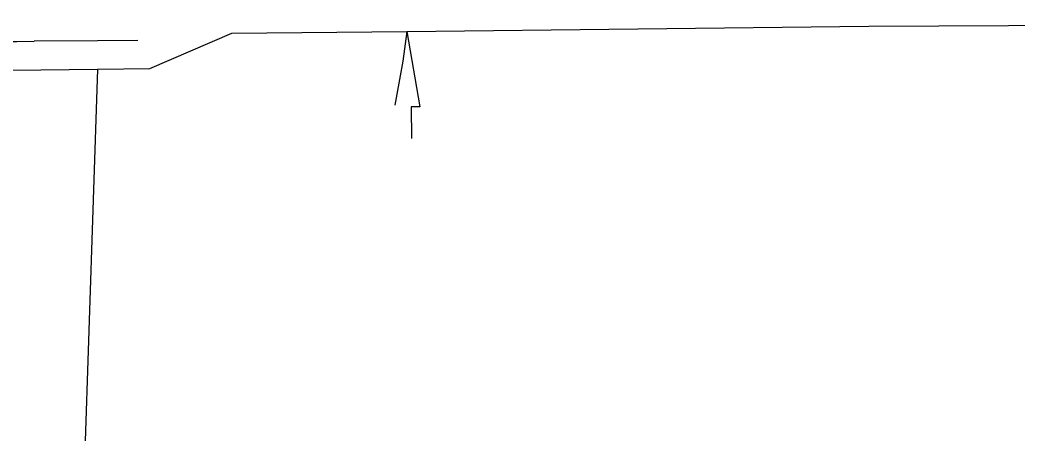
# Model space of a CAD drawing. Header units: metres. Extents: x -529 to 260, y -315 to 217.
# Drawn here: x -62.49 to -33.4, y 110.49 to 122.54 of the extents above; entities that cross this region are included whole.
import ezdxf

# ---------------------------------------------------------------- set-up
doc = ezdxf.new("R2010")
doc.units = ezdxf.units.M
for name, color, linetype, true_color in [('KL0004_ELS_Elektriciteitskabel', 7, 'Continuous', 0x960000), ('KL0004_ELS_Kabelbed', 7, 'Continuous', 0x960000), ('KL0004_ELS_Mantelbuis', 7, 'Continuous', 0x960000), ('KL0004_EMS_Elektriciteitskabel', 7, 'Continuous', 0xc80000), ('KL0004_EMS_Kabelbed', 7, 'Continuous', 0xc80000), ('KL0004_EMS_Mantelbuis', 7, 'Continuous', 0xc80000)]:
    doc.layers.add(name, color=color, linetype=linetype, true_color=true_color)

msp = doc.modelspace()

# ---------------------------------------------------------------- linework, layer by layer
at = {"layer": 'KL0004_ELS_Elektriciteitskabel', "linetype": 'CONTINUOUS'}
for points in [[(-51.212, 122.204), (-37.757, 122.361), (0.932, 122.544)], [(-51.212, 122.204), (-37.757, 122.361), (0.932, 122.544)], [(-51.212, 122.204), (-37.757, 122.361), (0.932, 122.544)], [(-51.212, 122.204), (-37.757, 122.361), (0.932, 122.544)], [(-51.212, 122.204), (-37.757, 122.361), (0.932, 122.544)], [(-51.212, 122.204), (-37.757, 122.361), (0.932, 122.544)], [(-51.212, 122.204), (-37.757, 122.361), (0.932, 122.544)], [(-51.212, 122.204), (-37.757, 122.361), (0.932, 122.544)], [(-51.212, 122.204), (-37.757, 122.361), (0.932, 122.544)], [(-51.212, 122.204), (-37.757, 122.361), (0.932, 122.544)], [(-51.212, 122.204), (-37.757, 122.361), (0.932, 122.544)], [(-51.212, 122.204), (-37.757, 122.361), (0.932, 122.544)], [(-51.212, 122.204), (-37.757, 122.361), (0.932, 122.544)], [(-51.212, 122.204), (-37.757, 122.361), (0.932, 122.544)], [(-51.212, 122.204), (-37.757, 122.361), (0.932, 122.544)], [(-51.212, 122.204), (-37.757, 122.361), (0.932, 122.544)], [(-51.212, 122.204), (-37.757, 122.361), (0.932, 122.544)], [(-51.212, 122.204), (-37.757, 122.361), (0.932, 122.544)], [(-51.212, 122.204), (-37.757, 122.361), (0.932, 122.544)], [(-51.212, 122.204), (-37.757, 122.361), (0.932, 122.544)], [(-51.212, 122.204), (-37.757, 122.361), (0.932, 122.544)], [(-51.212, 122.204), (-37.757, 122.361), (0.932, 122.544)], [(-51.212, 122.204), (-37.757, 122.361), (0.932, 122.544)], [(-51.212, 122.204), (-37.757, 122.361), (0.932, 122.544)], [(-51.212, 122.204), (-37.757, 122.361), (0.932, 122.544)], [(-51.212, 122.204), (-37.757, 122.361), (0.932, 122.544)], [(-51.212, 122.204), (-37.757, 122.361), (0.932, 122.544)], [(-51.212, 122.204), (-37.757, 122.361), (0.932, 122.544)], [(-51.212, 122.204), (-37.757, 122.361), (0.932, 122.544)], [(-51.212, 122.204), (-37.757, 122.361), (0.932, 122.544)], [(-51.212, 122.204), (-37.757, 122.361), (0.932, 122.544)], [(-51.212, 122.204), (-37.757, 122.361), (0.932, 122.544)], [(-51.212, 122.204), (-37.757, 122.361), (0.932, 122.544)], [(-51.212, 122.204), (-37.757, 122.361), (0.932, 122.544)], [(-51.212, 122.204), (-37.757, 122.361), (0.932, 122.544)], [(-51.212, 122.204), (-37.757, 122.361), (0.932, 122.544)], [(-51.212, 122.204), (-37.757, 122.361), (0.932, 122.544)], [(-51.212, 122.204), (-37.757, 122.361), (0.932, 122.544)], [(-51.212, 122.204), (-37.757, 122.361), (0.932, 122.544)], [(-51.212, 122.204), (-37.757, 122.361), (0.932, 122.544)], [(-51.212, 122.204), (-37.757, 122.361), (0.932, 122.544)], [(-51.212, 122.204), (-37.757, 122.361), (0.932, 122.544)], [(-51.212, 122.204), (-37.757, 122.361), (0.932, 122.544)], [(-51.212, 122.204), (-37.757, 122.361), (0.932, 122.544)], [(-51.212, 122.204), (-37.757, 122.361), (0.932, 122.544)], [(-51.212, 122.204), (-37.757, 122.361), (0.932, 122.544)], [(-51.212, 122.204), (-37.757, 122.361), (0.932, 122.544)], [(-51.212, 122.204), (-37.757, 122.361), (0.932, 122.544)], [(-51.212, 122.204), (-37.757, 122.361), (0.932, 122.544)], [(-51.212, 122.204), (-37.757, 122.361), (0.932, 122.544)], [(-51.212, 122.204), (-37.757, 122.361), (0.932, 122.544)], [(-51.212, 122.204), (-37.757, 122.361), (0.932, 122.544)], [(-51.212, 122.204), (-37.757, 122.361), (0.932, 122.544)], [(-51.212, 122.204), (-37.757, 122.361), (0.932, 122.544)], [(-51.212, 122.204), (-37.757, 122.361), (0.932, 122.544)], [(-51.212, 122.204), (-37.757, 122.361), (0.932, 122.544)], [(-51.212, 122.204), (-37.757, 122.361), (0.932, 122.544)], [(-51.212, 122.204), (-37.757, 122.361), (0.932, 122.544)], [(-51.212, 122.204), (-37.757, 122.361), (0.932, 122.544)], [(-51.212, 122.204), (-37.757, 122.361), (0.932, 122.544)], [(-51.212, 122.204), (-37.757, 122.361), (0.932, 122.544)], [(-51.212, 122.204), (-37.757, 122.361), (0.932, 122.544)], [(-60.226, 121.11), (-58.704, 121.128), (-56.312, 122.159), (-51.212, 122.204)], [(-60.226, 121.11), (-58.704, 121.128), (-56.312, 122.159), (-51.212, 122.204)], [(-60.226, 121.11), (-58.704, 121.128), (-56.312, 122.159), (-51.212, 122.204)], [(-60.226, 121.11), (-58.704, 121.128), (-56.312, 122.159), (-51.212, 122.204)], [(-60.226, 121.11), (-58.704, 121.128), (-56.312, 122.159), (-51.212, 122.204)], [(-60.226, 121.11), (-58.704, 121.128), (-56.312, 122.159), (-51.212, 122.204)], [(-60.226, 121.11), (-58.704, 121.128), (-56.312, 122.159), (-51.212, 122.204)], [(-60.226, 121.11), (-58.704, 121.128), (-56.312, 122.159), (-51.212, 122.204)], [(-60.226, 121.11), (-58.704, 121.128), (-56.312, 122.159), (-51.212, 122.204)], [(-60.226, 121.11), (-58.704, 121.128), (-56.312, 122.159), (-51.212, 122.204)], [(-60.226, 121.11), (-58.704, 121.128), (-56.312, 122.159), (-51.212, 122.204)], [(-60.226, 121.11), (-58.704, 121.128), (-56.312, 122.159), (-51.212, 122.204)], [(-60.226, 121.11), (-58.704, 121.128), (-56.312, 122.159), (-51.212, 122.204)], [(-60.226, 121.11), (-58.704, 121.128), (-56.312, 122.159), (-51.212, 122.204)], [(-60.226, 121.11), (-58.704, 121.128), (-56.312, 122.159), (-51.212, 122.204)], [(-60.226, 121.11), (-58.704, 121.128), (-56.312, 122.159), (-51.212, 122.204)], [(-60.226, 121.11), (-58.704, 121.128), (-56.312, 122.159), (-51.212, 122.204)], [(-60.226, 121.11), (-58.704, 121.128), (-56.312, 122.159), (-51.212, 122.204)], [(-60.226, 121.11), (-58.704, 121.128), (-56.312, 122.159), (-51.212, 122.204)], [(-60.226, 121.11), (-58.704, 121.128), (-56.312, 122.159), (-51.212, 122.204)], [(-60.226, 121.11), (-58.704, 121.128), (-56.312, 122.159), (-51.212, 122.204)], [(-60.226, 121.11), (-58.704, 121.128), (-56.312, 122.159), (-51.212, 122.204)], [(-60.226, 121.11), (-58.704, 121.128), (-56.312, 122.159), (-51.212, 122.204)], [(-60.226, 121.11), (-58.704, 121.128), (-56.312, 122.159), (-51.212, 122.204)], [(-60.226, 121.11), (-58.704, 121.128), (-56.312, 122.159), (-51.212, 122.204)], [(-60.226, 121.11), (-58.704, 121.128), (-56.312, 122.159), (-51.212, 122.204)], [(-60.226, 121.11), (-58.704, 121.128), (-56.312, 122.159), (-51.212, 122.204)], [(-60.226, 121.11), (-58.704, 121.128), (-56.312, 122.159), (-51.212, 122.204)], [(-60.226, 121.11), (-58.704, 121.128), (-56.312, 122.159), (-51.212, 122.204)], [(-60.226, 121.11), (-58.704, 121.128), (-56.312, 122.159), (-51.212, 122.204)], [(-60.226, 121.11), (-58.704, 121.128), (-56.312, 122.159), (-51.212, 122.204)], [(-60.226, 121.11), (-58.704, 121.128), (-56.312, 122.159), (-51.212, 122.204)], [(-60.226, 121.11), (-58.704, 121.128), (-56.312, 122.159), (-51.212, 122.204)], [(-60.226, 121.11), (-58.704, 121.128), (-56.312, 122.159), (-51.212, 122.204)], [(-60.226, 121.11), (-58.704, 121.128), (-56.312, 122.159), (-51.212, 122.204)], [(-60.226, 121.11), (-58.704, 121.128), (-56.312, 122.159), (-51.212, 122.204)], [(-60.226, 121.11), (-58.704, 121.128), (-56.312, 122.159), (-51.212, 122.204)], [(-60.226, 121.11), (-58.704, 121.128), (-56.312, 122.159), (-51.212, 122.204)], [(-60.226, 121.11), (-58.704, 121.128), (-56.312, 122.159), (-51.212, 122.204)], [(-60.226, 121.11), (-58.704, 121.128), (-56.312, 122.159), (-51.212, 122.204)], [(-60.226, 121.11), (-58.704, 121.128), (-56.312, 122.159), (-51.212, 122.204)], [(-60.226, 121.11), (-58.704, 121.128), (-56.312, 122.159), (-51.212, 122.204)], [(-60.226, 121.11), (-58.704, 121.128), (-56.312, 122.159), (-51.212, 122.204)], [(-60.226, 121.11), (-58.704, 121.128), (-56.312, 122.159), (-51.212, 122.204)], [(-60.226, 121.11), (-58.704, 121.128), (-56.312, 122.159), (-51.212, 122.204)], [(-60.226, 121.11), (-58.704, 121.128), (-56.312, 122.159), (-51.212, 122.204)], [(-60.226, 121.11), (-58.704, 121.128), (-56.312, 122.159), (-51.212, 122.204)], [(-60.226, 121.11), (-58.704, 121.128), (-56.312, 122.159), (-51.212, 122.204)], [(-60.226, 121.11), (-58.704, 121.128), (-56.312, 122.159), (-51.212, 122.204)], [(-60.226, 121.11), (-58.704, 121.128), (-56.312, 122.159), (-51.212, 122.204)], [(-60.226, 121.11), (-58.704, 121.128), (-56.312, 122.159), (-51.212, 122.204)], [(-60.226, 121.11), (-58.704, 121.128), (-56.312, 122.159), (-51.212, 122.204)], [(-60.226, 121.11), (-58.704, 121.128), (-56.312, 122.159), (-51.212, 122.204)], [(-60.226, 121.11), (-58.704, 121.128), (-56.312, 122.159), (-51.212, 122.204)], [(-60.226, 121.11), (-58.704, 121.128), (-56.312, 122.159), (-51.212, 122.204)], [(-60.226, 121.11), (-58.704, 121.128), (-56.312, 122.159), (-51.212, 122.204)], [(-60.226, 121.11), (-58.704, 121.128), (-56.312, 122.159), (-51.212, 122.204)], [(-60.226, 121.11), (-58.704, 121.128), (-56.312, 122.159), (-51.212, 122.204)], [(-60.226, 121.11), (-58.704, 121.128), (-56.312, 122.159), (-51.212, 122.204)], [(-60.226, 121.11), (-58.704, 121.128), (-56.312, 122.159), (-51.212, 122.204)], [(-60.226, 121.11), (-58.704, 121.128), (-56.312, 122.159), (-51.212, 122.204)], [(-60.226, 121.11), (-58.704, 121.128), (-56.312, 122.159), (-51.212, 122.204)], [(-60.226, 121.11), (-58.704, 121.128), (-56.312, 122.159), (-51.212, 122.204)], [(-60.226, 121.11), (-58.704, 121.128), (-56.312, 122.159), (-51.212, 122.204)], [(-60.226, 121.11), (-58.704, 121.128), (-56.312, 122.159), (-51.212, 122.204)], [(-60.226, 121.11), (-58.704, 121.128), (-56.312, 122.159), (-51.212, 122.204)], [(-60.226, 121.11), (-58.704, 121.128), (-56.312, 122.159), (-51.212, 122.204)], [(-60.226, 121.11), (-58.704, 121.128), (-56.312, 122.159), (-51.212, 122.204)], [(-60.226, 121.11), (-58.704, 121.128), (-56.312, 122.159), (-51.212, 122.204)], [(-60.226, 121.11), (-58.704, 121.128), (-56.312, 122.159), (-51.212, 122.204)], [(-51.212, 122.204), (-51.328, 121.343), (-51.559, 120.062)], [(-51.212, 122.204), (-50.833, 120.019)], [(-51.212, 122.204), (-50.833, 120.019)], [(-51.212, 122.204), (-50.833, 120.019)], [(-63.204, 121.296), (-62.999, 121.915), (-62.576, 121.921), (-62.076, 121.927)], [(-60.23, 121.939), (-62.076, 121.927)], [(-60.23, 121.939), (-62.076, 121.927)], [(-60.23, 121.939), (-62.076, 121.927)], [(-60.23, 121.939), (-62.076, 121.927)], [(-60.23, 121.939), (-62.076, 121.927)], [(-60.23, 121.939), (-62.076, 121.927)], [(-60.23, 121.939), (-62.076, 121.927)], [(-60.23, 121.939), (-62.076, 121.927)], [(-60.23, 121.939), (-62.076, 121.927)], [(-60.23, 121.939), (-62.076, 121.927)], [(-60.23, 121.939), (-62.076, 121.927)], [(-60.23, 121.939), (-62.076, 121.927)], [(-60.23, 121.939), (-62.076, 121.927)], [(-60.23, 121.939), (-62.076, 121.927)], [(-60.23, 121.939), (-62.076, 121.927)], [(-59.054, 121.947), (-60.23, 121.939)], [(-59.054, 121.947), (-60.23, 121.939)], [(-59.054, 121.947), (-60.23, 121.939)], [(-59.054, 121.947), (-60.23, 121.939)], [(-59.054, 121.947), (-60.23, 121.939)], [(-59.054, 121.947), (-60.23, 121.939)], [(-59.054, 121.947), (-60.23, 121.939)], [(-59.054, 121.947), (-60.23, 121.939)], [(-59.054, 121.947), (-60.23, 121.939)], [(-59.054, 121.947), (-60.23, 121.939)], [(-59.054, 121.947), (-60.23, 121.939)], [(-59.054, 121.947), (-60.23, 121.939)], [(-59.054, 121.947), (-60.23, 121.939)], [(-59.054, 121.947), (-60.23, 121.939)], [(-59.054, 121.947), (-60.23, 121.939)], [(-59.054, 121.947), (-60.23, 121.939)], [(-59.054, 121.947), (-60.23, 121.939)], [(-63.204, 121.296), (-62.706, 121.082), (-60.226, 121.11)], [(-63.204, 121.296), (-62.706, 121.082), (-60.226, 121.11)], [(-63.204, 121.296), (-62.706, 121.082), (-60.226, 121.11)], [(-63.204, 121.296), (-62.706, 121.082), (-60.226, 121.11)], [(-63.204, 121.296), (-62.706, 121.082), (-60.226, 121.11)], [(-63.204, 121.296), (-62.706, 121.082), (-60.226, 121.11)], [(-63.204, 121.296), (-62.706, 121.082), (-60.226, 121.11)], [(-63.204, 121.296), (-62.706, 121.082), (-60.226, 121.11)], [(-63.204, 121.296), (-62.706, 121.082), (-60.226, 121.11)], [(-63.204, 121.296), (-62.706, 121.082), (-60.226, 121.11)], [(-63.204, 121.296), (-62.706, 121.082), (-60.226, 121.11)], [(-63.204, 121.296), (-62.706, 121.082), (-60.226, 121.11)], [(-63.204, 121.296), (-62.706, 121.082), (-60.226, 121.11)], [(-63.204, 121.296), (-62.706, 121.082), (-60.226, 121.11)], [(-63.204, 121.296), (-62.706, 121.082), (-60.226, 121.11)], [(-63.204, 121.296), (-62.706, 121.082), (-60.226, 121.11)], [(-63.204, 121.296), (-62.706, 121.082), (-60.226, 121.11)], [(-63.204, 121.296), (-62.706, 121.082), (-60.226, 121.11)], [(-63.204, 121.296), (-62.706, 121.082), (-60.226, 121.11)], [(-63.204, 121.296), (-62.706, 121.082), (-60.226, 121.11)], [(-63.204, 121.296), (-62.706, 121.082), (-60.226, 121.11)], [(-63.204, 121.296), (-62.706, 121.082), (-60.226, 121.11)], [(-63.204, 121.296), (-62.706, 121.082), (-60.226, 121.11)], [(-63.204, 121.296), (-62.706, 121.082), (-60.226, 121.11)], [(-63.204, 121.296), (-62.706, 121.082), (-60.226, 121.11)], [(-63.204, 121.296), (-62.706, 121.082), (-60.226, 121.11)], [(-63.204, 121.296), (-62.706, 121.082), (-60.226, 121.11)], [(-63.204, 121.296), (-62.706, 121.082), (-60.226, 121.11)], [(-63.204, 121.296), (-62.706, 121.082), (-60.226, 121.11)], [(-63.204, 121.296), (-62.706, 121.082), (-60.226, 121.11)], [(-63.204, 121.296), (-62.706, 121.082), (-60.226, 121.11)], [(-63.204, 121.296), (-62.706, 121.082), (-60.226, 121.11)], [(-63.204, 121.296), (-62.706, 121.082), (-60.226, 121.11)], [(-63.204, 121.296), (-62.706, 121.082), (-60.226, 121.11)], [(-63.204, 121.296), (-62.706, 121.082), (-60.226, 121.11)], [(-63.204, 121.296), (-62.706, 121.082), (-60.226, 121.11)], [(-63.204, 121.296), (-62.706, 121.082), (-60.226, 121.11)], [(-63.204, 121.296), (-62.706, 121.082), (-60.226, 121.11)], [(-63.204, 121.296), (-62.706, 121.082), (-60.226, 121.11)], [(-63.204, 121.296), (-62.706, 121.082), (-60.226, 121.11)], [(-63.204, 121.296), (-62.706, 121.082), (-60.226, 121.11)], [(-63.204, 121.296), (-62.706, 121.082), (-60.226, 121.11)], [(-63.204, 121.296), (-62.706, 121.082), (-60.226, 121.11)], [(-63.204, 121.296), (-62.706, 121.082), (-60.226, 121.11)], [(-63.204, 121.296), (-62.706, 121.082), (-60.226, 121.11)], [(-63.204, 121.296), (-62.706, 121.082), (-60.226, 121.11)], [(-60.226, 121.11), (-60.607, 109.696)], [(-60.226, 121.11), (-60.607, 109.696)], [(-60.226, 121.11), (-60.607, 109.696)], [(-60.226, 121.11), (-60.607, 109.696)], [(-60.226, 121.11), (-60.607, 109.696)], [(-60.226, 121.11), (-60.607, 109.696)], [(-60.226, 121.11), (-60.607, 109.696)], [(-60.226, 121.11), (-60.607, 109.696)], [(-50.833, 120.019), (-51.083, 120.017), (-51.074, 119.097)]]:
    msp.add_lwpolyline(points, dxfattribs=at)
at = {"layer": 'KL0004_ELS_Kabelbed', "linetype": 'CONTINUOUS'}
for points in [[(-51.212, 122.204), (-37.757, 122.361), (0.932, 122.544)], [(-60.226, 121.11), (-58.704, 121.128), (-56.312, 122.159), (-51.212, 122.204)], [(-51.212, 122.204), (-51.328, 121.343), (-51.559, 120.062)], [(-51.212, 122.204), (-50.833, 120.019)], [(-63.204, 121.296), (-62.999, 121.915), (-62.576, 121.921), (-62.076, 121.927)], [(-60.23, 121.939), (-62.076, 121.927)], [(-59.054, 121.947), (-60.23, 121.939)], [(-63.204, 121.296), (-62.706, 121.082), (-60.226, 121.11)], [(-60.226, 121.11), (-60.607, 109.696)], [(-50.833, 120.019), (-51.083, 120.017), (-51.074, 119.097)]]:
    msp.add_lwpolyline(points, dxfattribs=at)
at = {"layer": 'KL0004_ELS_Mantelbuis', "linetype": 'CONTINUOUS'}
for points in [[(-51.212, 122.204), (-37.757, 122.361), (0.932, 122.544)], [(-60.226, 121.11), (-58.704, 121.128), (-56.312, 122.159), (-51.212, 122.204)], [(-63.204, 121.296), (-62.706, 121.082), (-60.226, 121.11)], [(-60.226, 121.11), (-60.607, 109.696)]]:
    msp.add_lwpolyline(points, dxfattribs=at)
at = {"layer": 'KL0004_EMS_Elektriciteitskabel', "linetype": 'CONTINUOUS'}
for points in [[(-51.212, 122.204), (-37.757, 122.361), (0.932, 122.544)], [(-51.212, 122.204), (-37.757, 122.361), (0.932, 122.544)], [(-60.226, 121.11), (-58.704, 121.128), (-56.312, 122.159), (-51.212, 122.204)], [(-60.226, 121.11), (-58.704, 121.128), (-56.312, 122.159), (-51.212, 122.204)], [(-63.204, 121.296), (-62.706, 121.082), (-60.226, 121.11)], [(-63.204, 121.296), (-62.706, 121.082), (-60.226, 121.11)], [(-60.226, 121.11), (-60.607, 109.696)], [(-60.226, 121.11), (-60.607, 109.696)], [(-60.226, 121.11), (-60.607, 109.696)], [(-60.226, 121.11), (-60.607, 109.696)]]:
    msp.add_lwpolyline(points, dxfattribs=at)
at = {"layer": 'KL0004_EMS_Kabelbed', "linetype": 'CONTINUOUS'}
for points in [[(-51.212, 122.204), (-37.757, 122.361), (0.932, 122.544)], [(-60.226, 121.11), (-58.704, 121.128), (-56.312, 122.159), (-51.212, 122.204)], [(-63.204, 121.296), (-62.706, 121.082), (-60.226, 121.11)], [(-60.226, 121.11), (-60.607, 109.696)]]:
    msp.add_lwpolyline(points, dxfattribs=at)
at = {"layer": 'KL0004_EMS_Mantelbuis', "linetype": 'CONTINUOUS'}
for points in [[(-51.212, 122.204), (-37.757, 122.361), (0.932, 122.544)], [(-60.226, 121.11), (-58.704, 121.128), (-56.312, 122.159), (-51.212, 122.204)], [(-63.204, 121.296), (-62.706, 121.082), (-60.226, 121.11)], [(-60.226, 121.11), (-60.607, 109.696)]]:
    msp.add_lwpolyline(points, dxfattribs=at)

doc.saveas('drawing.dxf')
